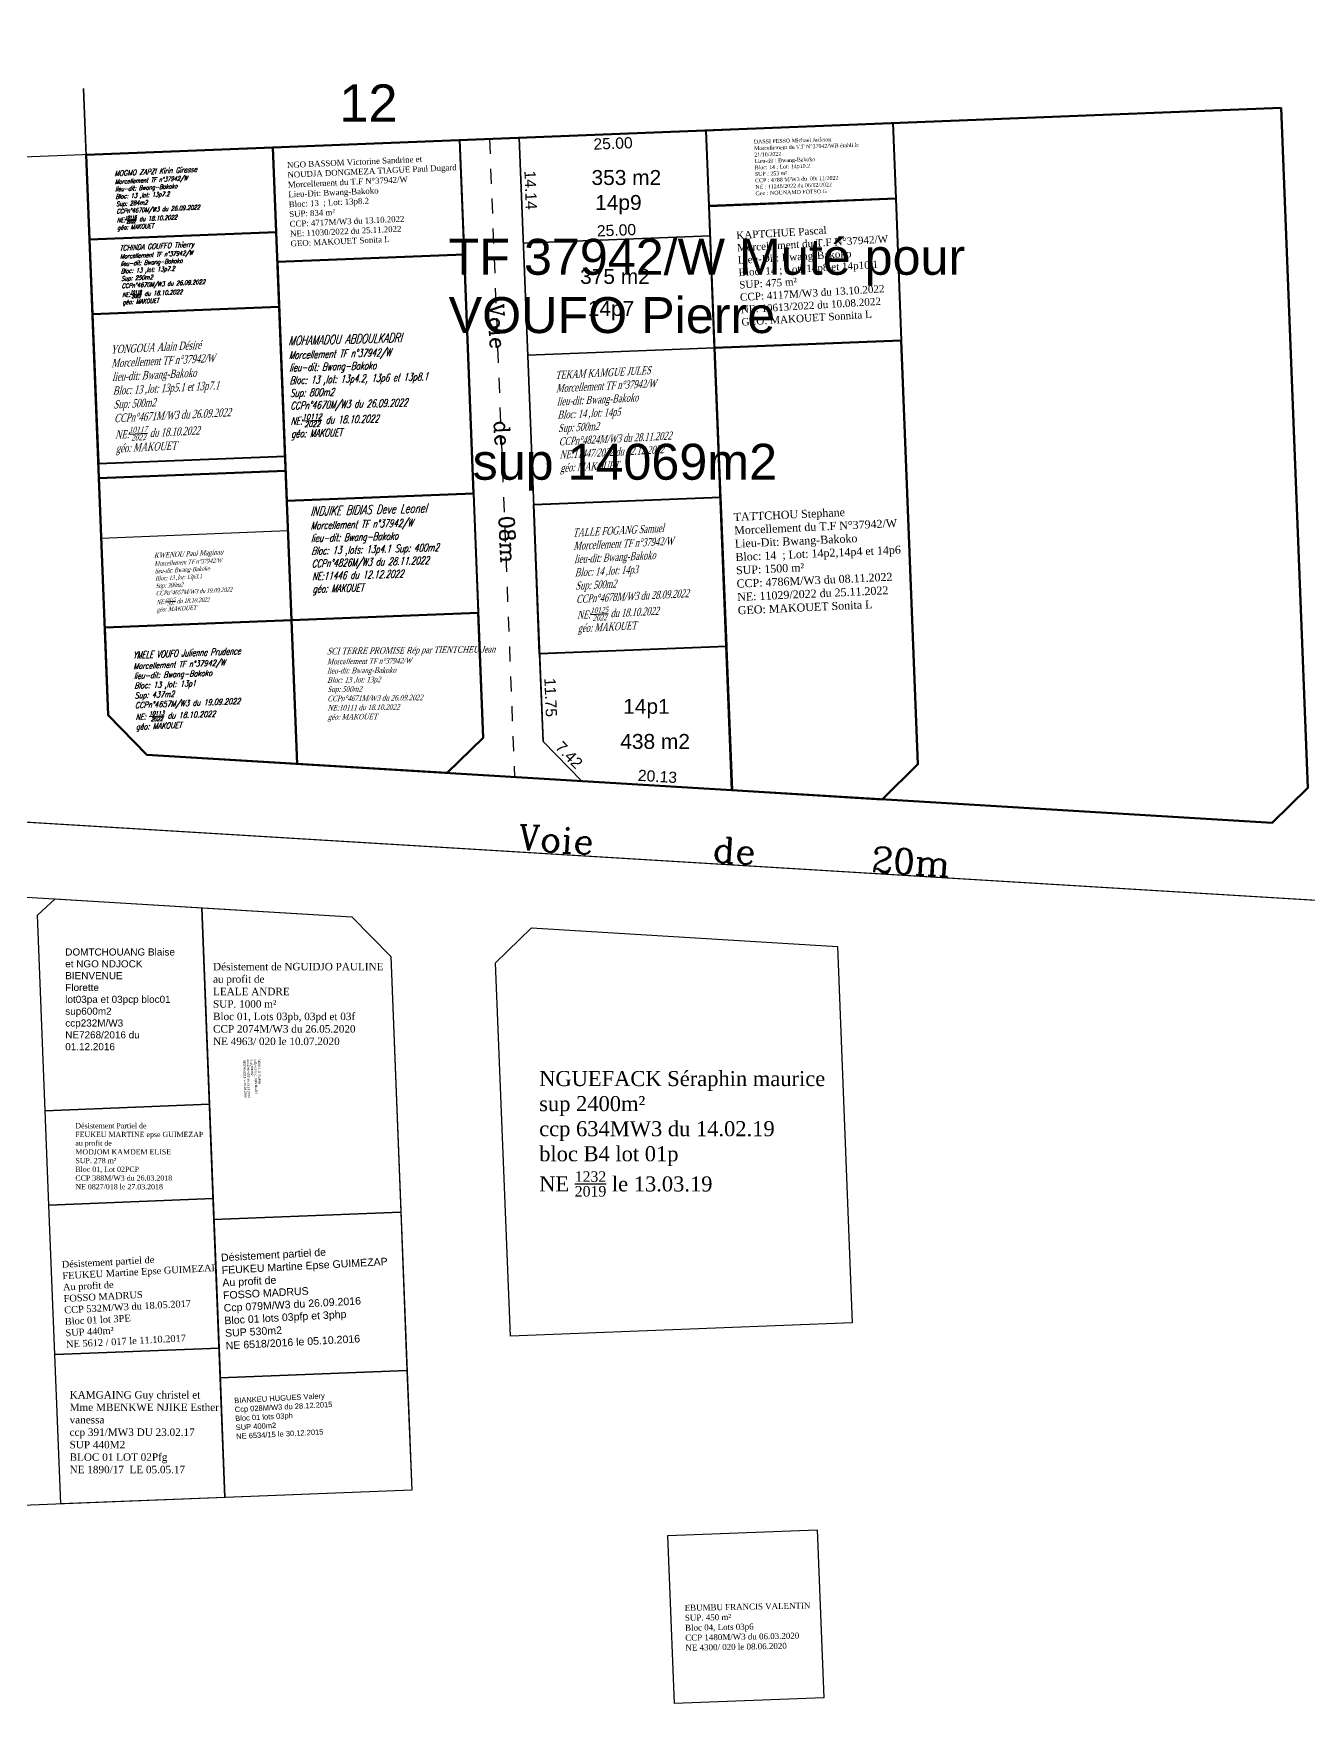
# Model space of a CAD drawing. Header units: millimetres. Extents: x 590121 to 927379, y 438565 to 1441738.
# Drawn here: x 926562.5 to 926733.1, y 1440346.1 to 1440569.6 of the extents above; entities that cross this region are included whole.
import ezdxf
from ezdxf.enums import TextEntityAlignment as Align

# ---------------------------------------------------------------- set-up
doc = ezdxf.new("R2010")
doc.units = ezdxf.units.MM
doc.header["$LTSCALE"] = 10
doc.linetypes.add('Grille', pattern=[0.4, 0.2, -0.2])
for name, color, linetype in [('Cotation Linéaire', 255, 'Continuous'), ('Cotation Surface', 7, 'Continuous'), ('Div_Cont', 1, 'Continuous'), ('DOSENCOURS', 150, 'Continuous'), ('end maj 26 02 2021', 30, 'Continuous'), ('MAJ JAN 2022', 12, 'Continuous'), ('majchef06072020', 7, 'Continuous'), ('Murs', 1, 'Continuous'), ('TF 42054  ANNULE', 250, 'Continuous'), ('TF Annulés', 8, 'Continuous'), ('TITREFONCÉ', 3, 'Continuous')]:
    doc.layers.add(name, color=color, linetype=linetype)
doc.styles.add('FONT2', font='romant.shx', dxfattribs={"width": 0.7, "oblique": 18, "height": 3})
doc.styles.add('Romanc 5.5', font='Romanc.shx', dxfattribs={"width": 0.99, "height": 27.5})
doc.styles.get("Standard").update_dxf_attribs({"font": 'arial.ttf'})
doc.styles.add('Times 1.0', font='times.ttf', dxfattribs={"width": 0.99, "height": 1})

# ---------------------------------------------------------------- blocks, each defined once
blk = doc.blocks.new('A$C31A85E9E')
at = {"layer": 'Div_Cont', "color": 2, "lineweight": 60, "flags": 128}
for points in [[(-86.01, 66.85), (-84.61, 34.88), (-59.63, 35.98), (-61.04, 67.95)], [(-2.49, 56.71), (0, 0), (-4.77, -4.72), (-24.87, -3.59), (-27.46, 55.61)]]:
    blk.add_lwpolyline(points, close=True, dxfattribs=at)

msp = doc.modelspace()

# ---------------------------------------------------------------- linework, layer by layer
at = {"color": 7, "lineweight": 30}
msp.add_line((926570.63, 1440525.22), (926569.18, 1440562.25), dxfattribs=at)
at = {"color": 7}
for p, q in [((926569.18, 1440562.25), (926572.48, 1440478.38)), ((926652.46, 1440556.66), (926655.94, 1440468.34)), ((926619.49, 1440555.37), (926622.63, 1440475.34)), ((926627.48, 1440555.68), (926630.66, 1440474.85)), ((926569.53, 1440553.53), (926572.48, 1440478.38)), ((926628.04, 1440541.55), (926653.02, 1440542.54)), ((926570.45, 1440530.08), (926570.44, 1440530.08)), ((926595.43, 1440531.06), (926595.42, 1440531.06)), ((926678.59, 1440528.53), (926628.63, 1440526.57)), ((926628.63, 1440526.57), (926678.59, 1440528.53)), ((926621.98, 1440492.07), (926572.02, 1440490.11)), ((926622.63, 1440475.34), (926617.84, 1440470.65)), ((926630.66, 1440474.85), (926635.85, 1440469.55)), ((926577.66, 1440473.08), (926617.84, 1440470.65)), ((926635.85, 1440469.55), (926676.02, 1440467.12))]:
    msp.add_line(p, q, dxfattribs=at)
at = {"color": 6, "lineweight": 40}
for p, q in [((926619.49, 1440555.36), (926622.63, 1440475.34)), ((926596.21, 1440511.08), (926571.23, 1440510.09))]:
    msp.add_line(p, q, dxfattribs=at)
at = {"color": 7, "flags": 128}
for points in [[(926677.44, 1440557.65), (926680.82, 1440471.81), (926676.02, 1440467.12), (926635.85, 1440469.55), (926630.66, 1440474.85), (926627.48, 1440555.68)], [(926652.46, 1440556.66), (926653.02, 1440542.54), (926628.04, 1440541.55), (926627.48, 1440555.68)], [(926653.02, 1440542.54), (926653.61, 1440527.55), (926628.63, 1440526.57), (926628.04, 1440541.55)], [(926653.61, 1440527.55), (926654.39, 1440507.56), (926629.41, 1440506.58), (926628.63, 1440526.57)], [(926655.18, 1440487.58), (926655.94, 1440468.34), (926635.85, 1440469.55), (926630.66, 1440474.85), (926630.2, 1440486.6)]]:
    msp.add_lwpolyline(points, close=True, dxfattribs=at)
at = {"color": 6, "lineweight": 40, "flags": 128}
for points in [[(926677.44, 1440557.65), (926677.84, 1440547.53), (926652.86, 1440546.55), (926652.46, 1440556.66)], [(926619.49, 1440555.37), (926622.63, 1440475.34), (926617.84, 1440470.65), (926577.66, 1440473.08), (926572.48, 1440478.38), (926569.53, 1440553.4)], [(926619.49, 1440555.37), (926622.63, 1440475.34), (926617.84, 1440470.65), (926597.75, 1440471.86), (926594.51, 1440554.38)], [(926619.49, 1440555.37), (926620.09, 1440540.04), (926595.11, 1440539.07), (926594.51, 1440554.4)], [(926677.84, 1440547.52), (926678.59, 1440528.53), (926653.61, 1440527.55), (926652.86, 1440546.53)], [(926596.15, 1440513.07), (926595.35, 1440533.05), (926570.37, 1440532.05), (926571.16, 1440512.06)], [(926678.59, 1440528.53), (926680.82, 1440471.81), (926676.02, 1440467.12), (926655.94, 1440468.34), (926653.61, 1440527.55)], [(926596.21, 1440511.08), (926596.99, 1440491.09), (926572.02, 1440490.11), (926571.23, 1440510.09)], [(926621.35, 1440508.06), (926621.98, 1440492.07), (926596.99, 1440491.09), (926596.36, 1440507.08)], [(926654.39, 1440507.56), (926655.18, 1440487.58), (926630.2, 1440486.6), (926629.41, 1440506.58)]]:
    msp.add_lwpolyline(points, close=True, dxfattribs=at)
at = {"flags": 128}
for points in [[(926619.49, 1440555.37), (926620.09, 1440540.04), (926595.11, 1440539.07), (926594.51, 1440554.4)], [(926678.59, 1440528.53), (926680.82, 1440471.81), (926676.02, 1440467.12), (926655.94, 1440468.34), (926653.61, 1440527.55)]]:
    msp.add_lwpolyline(points, close=True, dxfattribs=at)
at = {"color": 7, "flags": 128}
for points in [[(926619.49, 1440555.37), (926622.63, 1440475.34)], [(926570.45, 1440530.08), (926570.45, 1440530.08), (926569.53, 1440553.4), (926594.51, 1440554.38), (926595.42, 1440531.06)], [(926570.45, 1440530.05), (926570.45, 1440530.05), (926569.53, 1440553.4), (926594.51, 1440554.38), (926595.42, 1440531.06), (926595.42, 1440531.06)], [(926569.53, 1440553.4), (926572.48, 1440478.38)]]:
    msp.add_lwpolyline(points, dxfattribs=at)
at = {"color": 6, "lineweight": 40, "flags": 128}
for points in [[(926594.51, 1440554.38), (926597.75, 1440471.86)], [(926595.42, 1440531.06), (926596.21, 1440511.08), (926571.23, 1440510.09), (926570.45, 1440530.08), (926570.45, 1440530.08)]]:
    msp.add_lwpolyline(points, dxfattribs=at)
at = {"color": 2, "lineweight": 60, "flags": 128}
for points in [[(926595.35, 1440533.06), (926594.95, 1440543.03), (926569.97, 1440542.05), (926570.37, 1440532.05)], [(926597, 1440491.09), (926597.75, 1440471.86), (926577.66, 1440473.08), (926572.48, 1440478.38), (926572.02, 1440490.11)]]:
    msp.add_lwpolyline(points, close=True, dxfattribs=at)
at = {"color": 6, "flags": 128}
msp.add_lwpolyline([(926678.59, 1440528.53), (926680.82, 1440471.81), (926676.02, 1440467.12), (926655.94, 1440468.34), (926653.61, 1440527.55)], close=True, dxfattribs=at)
msp.add_lwpolyline([(926678.59, 1440528.53), (926680.82, 1440471.81), (926676.02, 1440467.12), (926655.94, 1440468.34), (926653.61, 1440527.55)], close=True, dxfattribs=at)
at = {"color": 2, "lineweight": 50, "flags": 128}
msp.add_lwpolyline([(926621.98, 1440492.07), (926622.63, 1440475.34), (926617.84, 1440470.65), (926597.75, 1440471.86), (926597, 1440491.09)], close=True, dxfattribs=at)
at = {"layer": 'Div_Cont', "color": 2, "lineweight": 25, "flags": 128}
msp.add_lwpolyline([(926620.09, 1440540.04), (926619.49, 1440555.37), (926594.51, 1440554.4), (926595.11, 1440539.07)], close=True, dxfattribs=at)
at = {"layer": 'Div_Cont', "color": 2, "lineweight": 60, "flags": 128}
for points in [[(926594.51, 1440554.37), (926569.53, 1440553.4), (926569.97, 1440542.05), (926594.95, 1440543.02)], [(926678.59, 1440528.53), (926680.82, 1440471.81), (926676.02, 1440467.12), (926655.94, 1440468.34), (926653.61, 1440527.55)]]:
    msp.add_lwpolyline(points, close=True, dxfattribs=at)
at = {"layer": 'Div_Cont', "color": 7, "flags": 128}
msp.add_lwpolyline([(926596.99, 1440491.09), (926597.75, 1440471.86), (926617.84, 1440470.65), (926622.63, 1440475.34), (926621.98, 1440492.07)], close=True, dxfattribs=at)
at = {"layer": 'DOSENCOURS', "color": 7, "linetype": 'ByBlock'}
msp.add_line((926569.53, 1440553.4), (926729.4, 1440559.69), dxfattribs=at)
at = {"layer": 'end maj 26 02 2021', "linetype": 'ByBlock'}
for p, q in [((926729.4, 1440559.69), (926395.66, 1440546.56)), ((926569.53, 1440553.4), (926729.4, 1440559.69)), ((926572.48, 1440478.38), (926569.53, 1440553.4)), ((926577.66, 1440473.08), (926572.48, 1440478.38)), ((926728.19, 1440463.96), (926577.66, 1440473.08))]:
    msp.add_line(p, q, dxfattribs=at)
at = {"layer": 'end maj 26 02 2021', "color": 3, "linetype": 'ByBlock'}
msp.add_line((926860.68, 1440445.92), (926429.11, 1440472.07), dxfattribs=at)
at = {"layer": 'end maj 26 02 2021', "color": 150, "linetype": 'ByBlock', "lineweight": -3, "ltscale": 0.0014}
for p, q in [((926586.63, 1440410.87), (926584.99, 1440452.6)), ((926586.52, 1440413.68), (926564.55, 1440412.82)), ((926611.62, 1440411.85), (926586.63, 1440410.87))]:
    msp.add_line(p, q, dxfattribs=at)
at = {"layer": 'end maj 26 02 2021', "linetype": 'ByBlock', "flags": 128}
msp.add_lwpolyline([(927154.59, 1441738.09), (927154.59, 1441738.09), (927354.01, 1441306.62), (927379.06, 1441152.8), (927302.72, 1440896.94), (927279.62, 1440838.97), (927263.99, 1440817.14), (927269.67, 1440730.08), (927279.86, 1440573.85), (927289.89, 1440419.91), (926860.68, 1440445.92), (926429.11, 1440472.07), (926383.47, 1440474.83), (926369.23, 1440836.78), (926357.44, 1441136.55), (926345.65, 1441436.32), (926526.96, 1441473.37), (926732.34, 1441549.44), (927116.72, 1441725.21)], close=True, dxfattribs=at)
at = {"layer": 'end maj 26 02 2021', "color": 3, "linetype": 'ByBlock', "lineweight": -3, "ltscale": 0.0014, "flags": 128}
msp.add_lwpolyline([(926454.56, 1440460.51), (926605.09, 1440451.38), (926610.27, 1440446.09), (926613.08, 1440374.68), (926453.21, 1440368.39), (926449.77, 1440455.81)], close=True, dxfattribs=at)
at = {"layer": 'end maj 26 02 2021', "color": 150, "linetype": 'ByBlock', "lineweight": -3, "ltscale": 0.0014, "flags": 128}
for points in [[(926565.36, 1440453.79), (926584.99, 1440452.6), (926586.03, 1440426.31), (926564.05, 1440425.44), (926563.02, 1440451.6)], [(926584.99, 1440452.6), (926605.09, 1440451.38), (926610.27, 1440446.09), (926611.62, 1440411.85), (926586.63, 1440410.87)], [(926629.11, 1440449.93), (926670.05, 1440447.45), (926672.03, 1440397.07), (926626.28, 1440395.27), (926624.31, 1440445.24)], [(926564.05, 1440425.44), (926586.03, 1440426.31), (926586.52, 1440413.68), (926564.55, 1440412.82)], [(926586.52, 1440413.68), (926587.31, 1440393.69), (926565.34, 1440392.83), (926564.55, 1440412.82)], [(926611.62, 1440411.85), (926612.45, 1440390.67), (926587.47, 1440389.69), (926586.63, 1440410.87)], [(926587.31, 1440393.69), (926588.1, 1440373.7), (926566.12, 1440372.83), (926565.34, 1440392.83)], [(926612.45, 1440390.67), (926613.08, 1440374.68), (926588.1, 1440373.7), (926587.47, 1440389.69)], [(926667.34, 1440369.36), (926668.22, 1440346.89), (926648.23, 1440346.1), (926647.35, 1440368.58)]]:
    msp.add_lwpolyline(points, close=True, dxfattribs=at)
msp.add_lwpolyline([(926611.62, 1440411.85), (926586.63, 1440410.87), (926584.99, 1440452.6)], dxfattribs=at)
at = {"layer": 'MAJ JAN 2022', "color": 7, "lineweight": 50, "ltscale": 0.0014, "flags": 128}
msp.add_lwpolyline([(926729.4, 1440559.69), (926732.98, 1440468.66), (926728.19, 1440463.96), (926577.66, 1440473.08), (926572.48, 1440478.38), (926569.53, 1440553.4)], close=True, dxfattribs=at)
at = {"layer": 'majchef06072020', "color": 7, "linetype": 'ByBlock'}
for p, q in [((926569.53, 1440553.4), (926729.4, 1440559.69)), ((926572.48, 1440478.38), (926569.53, 1440553.4)), ((926728.19, 1440463.96), (926577.66, 1440473.08))]:
    msp.add_line(p, q, dxfattribs=at)
at = {"layer": 'Murs', "color": 6, "linetype": 'Grille'}
msp.add_line((926623.48, 1440555.52), (926626.84, 1440470.1), dxfattribs=at)
at = {"layer": 'TF 42054  ANNULE', "color": 6, "lineweight": 30, "ltscale": 0.0014, "flags": 128}
msp.add_lwpolyline([(926653.61, 1440527.55), (926654.39, 1440507.56), (926629.41, 1440506.58), (926628.63, 1440526.57)], close=True, dxfattribs=at)
at = {"layer": 'TF Annulés', "color": 1, "lineweight": 30, "ltscale": 0.0014, "flags": 128}
msp.add_lwpolyline([(926596.52, 1440503.09), (926597, 1440491.09), (926572.02, 1440490.11), (926571.54, 1440502.1)], close=True, dxfattribs=at)
at = {"layer": 'TITREFONCÉ', "color": 7, "linetype": 'ByBlock'}
for p, q in [((926572.48, 1440478.38), (926569.53, 1440553.4)), ((926572.48, 1440478.38), (926569.53, 1440553.4)), ((926728.19, 1440463.96), (926577.66, 1440473.08)), ((926728.19, 1440463.96), (926577.66, 1440473.08))]:
    msp.add_line(p, q, dxfattribs=at)

# ---------------------------------------------------------------- block references
at = {"color": 6, "lineweight": 40, "rotation": 359.7409245457598}
msp.add_blockref('A$C31A85E9E', (926680.82, 1440471.81), dxfattribs=at)

# ---------------------------------------------------------------- texts
at = {"color": 7}
msp.add_text('12', height=5, dxfattribs=at).set_placement((926603.41, 1440557.81))
at = {"color": 3, "insert": (926658.85, 1440555.39), "char_height": 0.5184, "width": 14.2013, "attachment_point": 1, "rotation": 1.8699}
msp.add_mtext('{\\fTimes New Roman|b0|i0|c0|p18;DASSI PESSO Michael Jackson \\P\\C1;Morcellement du T.F N°37942/WB établi le 21/10/2022 \\P\\C256;Lieu-dit : Bwang-Bakoko\\PBloc: 14 ; Lot: 14p10.2\\PSUP : 253 m²\\PCCP : 4788 M/W3 du  09/ 11/2022\\PNE : 11246/2022 du 06/12/2022\\P\\C1;Geo : NOUNAMO FOTSO G}', dxfattribs=at)
at = {"layer": 'Cotation Linéaire', "color": 7}
msp.add_text('25.00', height=1.5, rotation=2.2525, dxfattribs=at).set_placement((926639.99, 1440555.67), align=Align.TOP_CENTER)
for s, rotation, p in [('14.14', 272.253, (926628.26, 1440548.64)), ('25.00', 2.253, (926640.51, 1440542.55)), ('11.75', 272.253, (926630.93, 1440480.74)), ('7.42', 314.393, (926633.61, 1440472.55)), ('20.13', 356.5329, (926645.92, 1440469.45))]:
    msp.add_text(s, height=1.5, rotation=rotation, dxfattribs=at).set_placement(p, align=Align.CENTER)
at = {"layer": 'Cotation Linéaire', "color": 7, "lineweight": 25, "style": 'Romanc 5.5', "width": 0.99}
for s, height, rotation, p in [('Voie      de      08m', 2.04, 272.8642, (926624.18, 1440516.06)), ('Voie      de      20m', 3.4, 356.4366, (926656.16, 1440458.55, -12))]:
    msp.add_text(s, height=height, rotation=rotation, dxfattribs=at).set_placement(p, align=Align.CENTER)
at = {"layer": 'Cotation Linéaire', "color": 7, "attachment_point": 1, "style": 'FONT2'}
for s, insert, char_height, width, rotation in [('\\A1;{\\H1.185x;MOGMO ZAPZI Kirin Giresse\\P\\H0.8439x;\\C1;Morcellement TF n°37942/W \\P}lieu-dit: Bwang-Bakoko\\PBloc: 13 ,lot: 13p7.2\\PSup: 284m2\\PCCPn°4670M/W3 du 26.09.2022\\PNE:{\\H0.7x;\\S10116/2022;} du 18.10.2022\\Pgéo: MAKOUET', (926573.28, 1440551.24), 0.594, 23.6339, 2.9803), ('\\A1;{\\H1.185x;TCHINDA GOUFFO Thierry\\P\\H0.8439x;\\C1;Morcellement TF n°37942/W \\P}lieu-dit: Bwang-Bakoko\\PBloc: 13 ,lot: 13p7.2\\PSup: 250m2\\PCCPn°4670M/W3 du 26.09.2022\\PNE:{\\H0.7x;\\S10119/2022;} du 18.10.2022\\Pgéo: MAKOUET', (926573.98, 1440541.25), 0.594, 23.6339, 2.9803), ('\\A1;{\\fTimes New Roman|b0|i0|c0|p18;YONGOUA Alain Désiré\\P\\C1;Morcellement TF n°37942/W \\C7;\\Plieu-dit: Bwang-Bakoko\\PBloc: 13 ,lot: 13p5.1 et 13p7.1\\PSup: 500m2\\PCCPn°4671M/W3 du 26.09.2022\\PNE:\\H0.7x;\\S10117/2022;\\H1.429x; du 18.10.2022\\Pgéo: MAKOUET}', (926572.75, 1440527.88), 1.1045, 43.9455, 2.9803), ('\\A1;{\\H1.185x;MOHAMADOU ABDOULKADRI\\P\\H0.8439x;\\C1;Morcellement TF n°37942/W} \\Plieu-dit: Bwang-Bakoko\\PBloc: 13 ,lot: 13p4.2, 13p6 et 13p8.1\\PSup: 800m2\\PCCPn°4670M/W3 du 26.09.2022\\PNE:{\\H0.7x;\\S10112/2022;} du 18.10.2022\\Pgéo: MAKOUET', (926596.56, 1440529.1), 1.0179, 40.4991, 1.6405), ('\\A1;{\\fTimes New Roman|b0|i0|c0|p18;TEKAM KAMGUE JULES\\P\\C1;Morcellement TF n°37942/W \\C7;\\Plieu-dit: Bwang-Bakoko\\PBloc: 14 ,lot: 14p5\\PSup: 500m2\\PCCPn°4824M/W3 du 28.11.2022\\PNE:11447/2022\\H1x; du 12.12.2022\\Pgéo: MAKOUET}', (926632.26, 1440524.44), 1.0669, 16.8094, 2.9803), ('{\\H1.185x;INDJIKE BIDIAS Deve Leonel\\P\\H0.8439x;\\C1;Morcellement TF n°37942/W }\\Plieu-dit: Bwang-Bakoko\\PBloc: 13 ,lots: 13p4.1 Sup: 400m2\\PCCPn°4826M/W3 du 28.11.2022\\PNE:11446 du 12.12.2022\\Pgéo: MAKOUET', (926599.48, 1440506.28), 1.0179, 40.4991, 1.6405), ('\\A1;{\\fTimes New Roman|b0|i0|c0|p18;TALLE FOGANG Samuel\\P\\C1;Morcellement TF n°37942/W \\C7;\\Plieu-dit: Bwang-Bakoko\\PBloc: 14 ,lot: 14p3\\PSup: 500m2\\PCCPn°4678M/W3 du 28.09.2022\\PNE:\\H0.7x;\\S10125/2022;\\H1.429x; du 18.10.2022\\Pgéo: MAKOUET}', (926634.58, 1440503.34), 1.0669, 16.8094, 2.9803), ('\\A1;{\\fTimes New Roman|b0|i0|c0|p18;\\H1.185x;KWENOU Paul Maginau\\P\\H0.8439x;\\C1;Morcellement TF n°37942/W \\P\\H1x;\\C7;lieu-dit: Bwang-Bakoko\\PBloc: 13 ,lot: 13p3.1\\PSup: 300m2\\PCCPn°4657M/W3 du 19.09.2022\\PNE:\\H0.7x;\\S10115/2022;\\H1.429x; du 18.10.2022\\Pgéo: MAKOUET}', (926578.56, 1440500.12), 0.594, 23.6339, 2.9803), ('\\A1;{\\H1.185x;YMELE VOUFO Julienne Prudence\\P\\H0.8439x;\\C1;Morcellement TF n°37942/W} \\Plieu-dit: Bwang-Bakoko\\PBloc: 13 ,lot: 13p1\\PSup: 437m2\\PCCPn°4657M/W3 du 19.09.2022\\PNE: {\\H0.7x;\\S10113/2022;} du 18.10.2022\\Pgéo: MAKOUET', (926575.76, 1440486.88), 0.7843, 31.2043, 2.3419), ('{\\fTimes New Roman|b0|i0|c0|p18;\\H1.185x;SCI TERRE PROMISE Rép par TIENTCHEU Jean\\P\\H0.8439x;\\C1;Morcellement TF n°37942/W \\C7;\\Plieu-dit: Bwang-Bakoko\\PBloc: 13 ,lot: 13p2\\PSup: 500m2\\PCCPn°4671M/W3 du 26.09.2022\\PNE:10111 du 18.10.2022\\Pgéo: MAKOUET}', (926601.72, 1440487.4), 0.7425, 29.5411, 0.6885)]:
    msp.add_mtext(s, dxfattribs=dict(at, insert=insert, char_height=char_height, width=width, rotation=rotation))
at = {"layer": 'Cotation Surface', "color": 7}
for s, p in [('353 m2', (926641.8, 1440550.35)), ('375 m2', (926640.28, 1440537.11)), ('438 m2', (926645.65, 1440474.87))]:
    msp.add_text(s, height=2, dxfattribs=at).set_placement(p, align=Align.MIDDLE_CENTER)
for s, p in [('14p9', (926640.74, 1440546.72)), ('14p7', (926639.76, 1440532.52)), ('14p1', (926644.49, 1440479.27))]:
    msp.add_text(s, height=2, dxfattribs=at).set_placement(p, align=Align.MIDDLE)
at = {"layer": 'end maj 26 02 2021', "color": 1, "linetype": 'ByBlock', "ltscale": 0.0014}
for s, p in [('TF 37942/W Muté pour', (926618.02, 1440537.33)), ('VOUFO Pierre', (926618.02, 1440529.53)), ('sup 14069m2', (926621.23, 1440509.9))]:
    msp.add_text(s, height=4.8124, dxfattribs=at).set_placement(p)
at = {"layer": 'end maj 26 02 2021', "color": 150, "linetype": 'ByBlock', "lineweight": -3, "ltscale": 0.0014, "attachment_point": 1, "style": 'Times 1.0'}
for s, insert, char_height, width, rotation in [('\\A1;{\\C256;NGO BASSOM Victorine Sandrine et \\PNOUDJA DONGMEZA TIAGUE Paul Dugard       \\P\\C1;Morcellement du T.F N°37942/W\\fTimes New Roman|b1|i0|c0|p18;\\C256;\\P\\fTimes New Roman|b0|i0|c0|p18;Lieu-Dit: Bwang-Bakoko\\P\\A0;Bloc: 13  ; Lot: 13p8.2\\A1;\\fTimes New Roman|b1|i0|c0|p18;\\L\\P\\A0;\\fTimes New Roman|b0|i0|c186|p18;\\lSUP\\fTimes New Roman|b0|i0|c0|p18;: 834\\fTimes New Roman|b0|i0|c186|p18; m²\\PCCP\\fTimes New Roman|b0|i0|c0|p18;:\\fTimes New Roman|b0|i0|c186|p18; \\fTimes New Roman|b0|i0|c0|p18;4717\\fTimes New Roman|b0|i0|c186|p18;M/W\\fTimes New Roman|b0|i0|c0|p18;3\\fTimes New Roman|b0|i0|c186|p18; du \\fTimes New Roman|b0|i0|c0|p18;13\\fTimes New Roman|b0|i0|c186|p18;.\\fTimes New Roman|b0|i0|c0|p18;10\\fTimes New Roman|b0|i0|c186|p18;.20\\fTimes New Roman|b0|i0|c0|p18;22\\fTimes New Roman|b0|i0|c186|p18;\\PNE\\fTimes New Roman|b0|i0|c0|p18;:\\fTimes New Roman|b0|i0|c186|p18; \\fTimes New Roman|b0|i0|c0|p18;11030/2022 du\\fTimes New Roman|b0|i0|c186|p18; \\fTimes New Roman|b0|i0|c0|p18;25\\fTimes New Roman|b0|i0|c186|p18;.\\fTimes New Roman|b0|i0|c0|p18;11\\fTimes New Roman|b0|i0|c186|p18;.202\\fTimes New Roman|b0|i0|c0|p18;2\\P\\C3;GEO: MAKOUET Sonita L }', (926596.38, 1440552.41), 0.78853, 31.701, 2.5871), ('\\A1;{\\C256;KAPTCHUE Pascal\\P\\C1;Morcellement du T.F N°37942/W\\fTimes New Roman|b1|i0|c0|p18;\\C256;\\P\\fTimes New Roman|b0|i0|c0|p18;Lieu-Dit: Bwang-Bakoko\\P\\A0;Bloc: 14 ; Lot: 14p8 et 14p10.1\\A1;\\fTimes New Roman|b1|i0|c0|p18;\\L\\P\\A0;\\fTimes New Roman|b0|i0|c186|p18;\\lSUP\\fTimes New Roman|b0|i0|c0|p18;:\\fTimes New Roman|b0|i0|c186|p18; \\fTimes New Roman|b0|i0|c0|p18;475\\fTimes New Roman|b0|i0|c186|p18; m²\\PCCP\\fTimes New Roman|b0|i0|c0|p18;:\\fTimes New Roman|b0|i0|c186|p18; \\fTimes New Roman|b0|i0|c0|p18;4117\\fTimes New Roman|b0|i0|c186|p18;M/W\\fTimes New Roman|b0|i0|c0|p18;3\\fTimes New Roman|b0|i0|c186|p18; du \\fTimes New Roman|b0|i0|c0|p18;13\\fTimes New Roman|b0|i0|c186|p18;.\\fTimes New Roman|b0|i0|c0|p18;10\\fTimes New Roman|b0|i0|c186|p18;.202\\fTimes New Roman|b0|i0|c0|p18;2\\fTimes New Roman|b0|i0|c186|p18;\\PNE\\fTimes New Roman|b0|i0|c0|p18;:\\fTimes New Roman|b0|i0|c186|p18; \\fTimes New Roman|b0|i0|c0|p18;10613/2022 du\\fTimes New Roman|b0|i0|c186|p18; \\fTimes New Roman|b0|i0|c0|p18;10\\fTimes New Roman|b0|i0|c186|p18;.\\fTimes New Roman|b0|i0|c0|p18;08\\fTimes New Roman|b0|i0|c186|p18;.202\\fTimes New Roman|b0|i0|c0|p18;2\\P\\C3;GEO: MAKOUET Sonnita L}', (926656.48, 1440543.09), 0.99389, 39.9569, 3.4423), ('\\A1;{\\C256;TATTCHOU Stephane       \\P\\C1;Morcellement du T.F N°37942/W\\fTimes New Roman|b1|i0|c0|p18;\\C256;\\P\\fTimes New Roman|b0|i0|c0|p18;Lieu-Dit: Bwang-Bakoko\\P\\A0;Bloc: 14  ; Lot: 14p2,14p4 et 14p6\\A1;\\fTimes New Roman|b1|i0|c0|p18;\\L\\P\\A0;\\fTimes New Roman|b0|i0|c186|p18;\\lSUP\\fTimes New Roman|b0|i0|c0|p18;: 1500\\fTimes New Roman|b0|i0|c186|p18; m²\\PCCP\\fTimes New Roman|b0|i0|c0|p18;:\\fTimes New Roman|b0|i0|c186|p18; \\fTimes New Roman|b0|i0|c0|p18;4786\\fTimes New Roman|b0|i0|c186|p18;M/W\\fTimes New Roman|b0|i0|c0|p18;3\\fTimes New Roman|b0|i0|c186|p18; du \\fTimes New Roman|b0|i0|c0|p18;08\\fTimes New Roman|b0|i0|c186|p18;.\\fTimes New Roman|b0|i0|c0|p18;11\\fTimes New Roman|b0|i0|c186|p18;.20\\fTimes New Roman|b0|i0|c0|p18;22\\fTimes New Roman|b0|i0|c186|p18;\\PNE\\fTimes New Roman|b0|i0|c0|p18;:\\fTimes New Roman|b0|i0|c186|p18; \\fTimes New Roman|b0|i0|c0|p18;11029/2022 du\\fTimes New Roman|b0|i0|c186|p18; \\fTimes New Roman|b0|i0|c0|p18;25\\fTimes New Roman|b0|i0|c186|p18;.\\fTimes New Roman|b0|i0|c0|p18;11\\fTimes New Roman|b0|i0|c186|p18;.202\\fTimes New Roman|b0|i0|c0|p18;2\\P\\C3;GEO: MAKOUET Sonita L }', (926656.13, 1440505.44), 1.07108, 43.0599, 2.5871), ('{\\C256;EBUMBU FRANCIS VALENTIN\\PSUP. 450 m²\\PBloc 04, Lots 03p6\\PCCP 1480M/W3 du 06.03.2020\\PNE 4300/ 020 le 08.06.2020}', (926649.6, 1440359.31), 0.8, 31.7247, 1.1019)]:
    msp.add_mtext(s, dxfattribs=dict(at, insert=insert, char_height=char_height, width=width, rotation=rotation))
at = {"layer": 'end maj 26 02 2021', "color": 7, "linetype": 'ByBlock', "insert": (926566.73, 1440447.17), "char_height": 0.9505, "width": 15.1378, "attachment_point": 1}
msp.add_mtext('DOMTCHOUANG Blaise \\Pet NGO NDJOCK BIENVENUE \\PFlorette \\Plot03pa et 03pcp bloc01\\Psup600m2\\Pccp232M/W3 \\PNE7268/2016 du \\P01.12.2016', dxfattribs=at)
at = {"layer": 'end maj 26 02 2021', "color": 150, "linetype": 'ByBlock', "lineweight": -3, "ltscale": 0.0014, "attachment_point": 1, "style": 'Times 1.0'}
for s, insert, char_height, width in [('{\\C1;Désistement de NGUIDJO PAULINE \\Pau profit de\\C256;\\PLEALE ANDRE\\PSUP. 1000 m²\\PBloc 01, Lots 03pb, 03pd et 03f\\PCCP 2074M/W3 du 26.05.2020\\PNE 4963/ 020 le 10.07.2020}', (926586.5, 1440445.24), 1, 52.1657), ('\\A1;NGUEFACK Séraphin maurice\\Psup 2400m²\\Pccp 634MW3 du 14.02.19\\Pbloc B4 lot 01p\\PNE {\\H0.7x;\\S1232/2019;} le 13.03.19', (926630.14, 1440430.76), 2.0122, 64.2001), ('{\\fTimes New Roman|b0|i0|c186|p18;\\C1;Désistement Partiel de\\PFEUKEU MARTINE epse GUIMEZAP\\Pau profit de\\C256; \\P\\fTimes New Roman|b0|i0|c0|p18;MODJOM KAMDEM ELISE\\PSUP. 278 m²\\fTimes New Roman|b0|i0|c186|p18;\\PBloc 01, Lot\\fTimes New Roman|b0|i0|c0|p18; 02PCP\\fTimes New Roman|b0|i0|c186|p18;\\PCCP 388M/W3 du 26.03.2018\\PNE\\fTimes New Roman|b0|i0|c0|p18; 0827/018 le 27.03.2018\\fTimes New Roman|b0|i0|c186|p18; }', (926568.08, 1440423.79), 0.6994, 20.5739)]:
    msp.add_mtext(s, dxfattribs=dict(at, insert=insert, char_height=char_height, width=width))
at = {"layer": 'end maj 26 02 2021', "color": 7, "linetype": 'ByBlock', "insert": (926592.81, 1440432.34), "char_height": 0.2947, "width": 7.45, "attachment_point": 1, "rotation": 271.5049}
msp.add_mtext('NGUIDJO Pauline \\Plot3pb,3pa et 3pf1 bloc01\\Psup1000m2\\Pccp106M/W3 du 25.14.2015\\PNE3595/2016 le 29.04.2016', dxfattribs=at)
at = {"layer": 'end maj 26 02 2021', "linetype": 'ByBlock', "ltscale": 0.0014, "attachment_point": 1, "rotation": 3.054}
for s, insert, char_height, width in [('{\\C1;Désistement partiel de \\P\\C7;FEUKEU Martine Epse GUIMEZAP\\P\\C1;Au profit de\\P\\C7;FOSSO MADRUS  \\PCcp 079M/W3 du 26.09.2016\\PBloc 01 lots 03pfp et 3php\\PSUP 530m2\\PNE 6518/2016 le 05.10.2016}', (926587.54, 1440406.3), 1.0122, 43.3801), ('{\\fTimes New Roman|b0|i0|c0|p18;\\C1;Désistement partiel de \\P\\C7;FEUKEU Martine Epse GUIMEZAP\\P\\C1;Au profit de\\P\\C7;FOSSO MADRUS  \\PCCP 532M/W3 du 18.05.2017\\PBloc 01 lot 3PE\\PSUP 440m²\\PNE 5612 / 017 le 11.10.2017}', (926566.24, 1440405.34), 0.9175, 39.3232), ('{\\C7;BIANKEU HUGUES Valery  \\PCcp 028M/W3 du 28.12.2015\\PBloc 01 lots 03ph\\PSUP 400m2\\PNE 6534/15 le 30.12.2015}', (926589.32, 1440387.02), 0.72, 30.8578)]:
    msp.add_mtext(s, dxfattribs=dict(at, insert=insert, char_height=char_height, width=width))
at = {"layer": 'end maj 26 02 2021', "color": 7, "linetype": 'ByBlock', "lineweight": -3, "ltscale": 0.0014, "insert": (926567.31, 1440387.93), "char_height": 1, "width": 22.8179, "attachment_point": 1, "style": 'Times 1.0'}
msp.add_mtext('KAMGAING Guy christel et \\PMme MBENKWE NJIKE Esther\\Pvanessa\\P{\\fTimes New Roman|b0|i0|c204|p18;ccp 3}91{\\fTimes New Roman|b0|i0|c204|p18;/MW3 DU }23.02.17{\\fTimes New Roman|b0|i0|c204|p18;\\PSUP }440{\\fTimes New Roman|b0|i0|c204|p18;M2\\PBLOC 01 LOT 0}2{\\fTimes New Roman|b0|i0|c204|p18;P}fg\\P{\\fTimes New Roman|b0|i0|c204|p18;NE }1890{\\fTimes New Roman|b0|i0|c204|p18;/17  LE 05.05.17}', dxfattribs=at)

doc.saveas('drawing.dxf')
